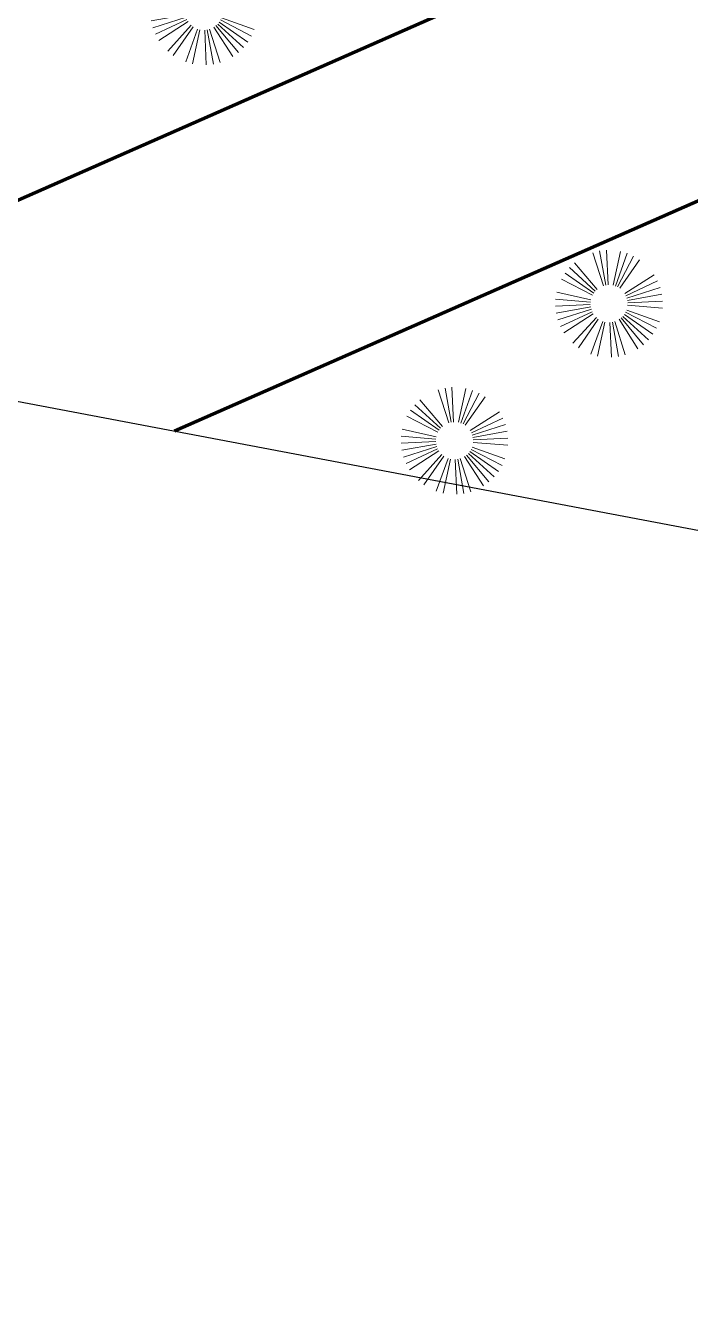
# Model space of a CAD drawing. Header units: millimetres. Extents: x 111 to 1506, y 14 to 566.
# Drawn here: x 297.27 to 300.91, y 71.89 to 78.92 of the extents above; entities that cross this region are included whole.
import ezdxf

# ---------------------------------------------------------------- set-up
doc = ezdxf.new("R2010")
doc.units = ezdxf.units.MM
doc.layers.add('PALMERAS114', color=114, linetype='Continuous', lineweight=5)
doc.styles.add('ATTR', font='romans.shx', dxfattribs={"width": 0.8, "height": 2.52})

# ---------------------------------------------------------------- blocks, each defined once
blk = doc.blocks.new('EVG7')
for p, q in [((-3.9, 19.7), (-9, 58.4)), ((1.6, 19.7), (6.7, 58.4)), ((-13.8, 15.4), (-37.7, 46.5)), ((-11.6, 17), (-31.2, 50.9)), ((-9.2, 18.3), (-24.1, 54.3)), ((-6.6, 19.1), (-16.7, 56.9)), ((4.2, 19.1), (14.4, 56.9)), ((6.9, 18.3), (21.8, 54.3)), ((9.3, 17), (28.8, 50.9)), ((-17.8, 11.7), (-48.8, 35.4)), ((-16, 13.7), (-43.6, 41.3)), ((15.5, 11.7), (46.4, 35.4)), ((17, 9.4), (50.8, 28.9)), ((-21.6, 4.4), (-59.1, 14.4)), ((-20.6, 7), (-56.6, 21.9)), ((18.2, 7), (54.3, 21.9)), ((19.8, 1.7), (58.3, 6.7)), ((-22.2, -1.1), (-61.2, -1.1)), ((-22.2, -3.8), (-60.7, -8.9)), ((-20.6, -9.1), (-56.6, -24)), ((-19.4, -11.6), (-53.1, -31.1)), ((-17.8, -13.9), (-48.8, -37.6)), ((15.5, -13.9), (46.4, -37.6)), ((19.3, -6.6), (56.8, -16.6)), ((19.8, -1.1), (58.8, -1.1)), ((19.8, -3.8), (58.3, -8.9)), ((-13.8, -17.6), (-37.7, -48.7)), ((-11.6, -19.2), (-31.2, -53)), ((-9.2, -20.5), (-24.1, -56.5)), ((-6.6, -21.3), (-16.7, -59)), ((-3.9, -21.8), (-9, -60.6)), ((-1.2, -22.1), (-1.2, -61.1)), ((4.2, -21.3), (14.4, -59)), ((6.9, -20.5), (21.8, -56.5)), ((9.3, -19.2), (28.8, -53)), ((11.5, -17.6), (35.3, -48.7)), ((13.6, -15.9), (41.2, -43.5))]:
    blk.add_line(p, q)
at = {"style": 'ATTR', "width": 0.8, "flags": 9}
blk.add_attdef('ESTCODE', (0, 0), '', height=0.7, dxfattribs=at)

msp = doc.modelspace()

# ---------------------------------------------------------------- linework, layer by layer
msp.add_line((323.48801, 71.89054), (200.7159, 95.15598))
at = {"lineweight": 100, "ltscale": 1000}
for p, q in [((305.56162, 81.62947), (295.48156, 77.19779)), ((305.73497, 80.06712), (298.08598, 76.70425))]:
    msp.add_line(p, q, dxfattribs=at)

# ---------------------------------------------------------------- block references
at = {"layer": 'PALMERAS114', "extrusion": (0, 0, -1), "xscale": -0.004880888891868356, "yscale": 0.004880888891718753, "zscale": -0.004880888891868356, "rotation": 289.8329542831356}
for p in [(-298.24419, 79.00544), (-300.459, 77.40839), (-299.61416, 76.65949)]:
    msp.add_blockref('EVG7', p, dxfattribs=at)

doc.saveas('drawing.dxf')
